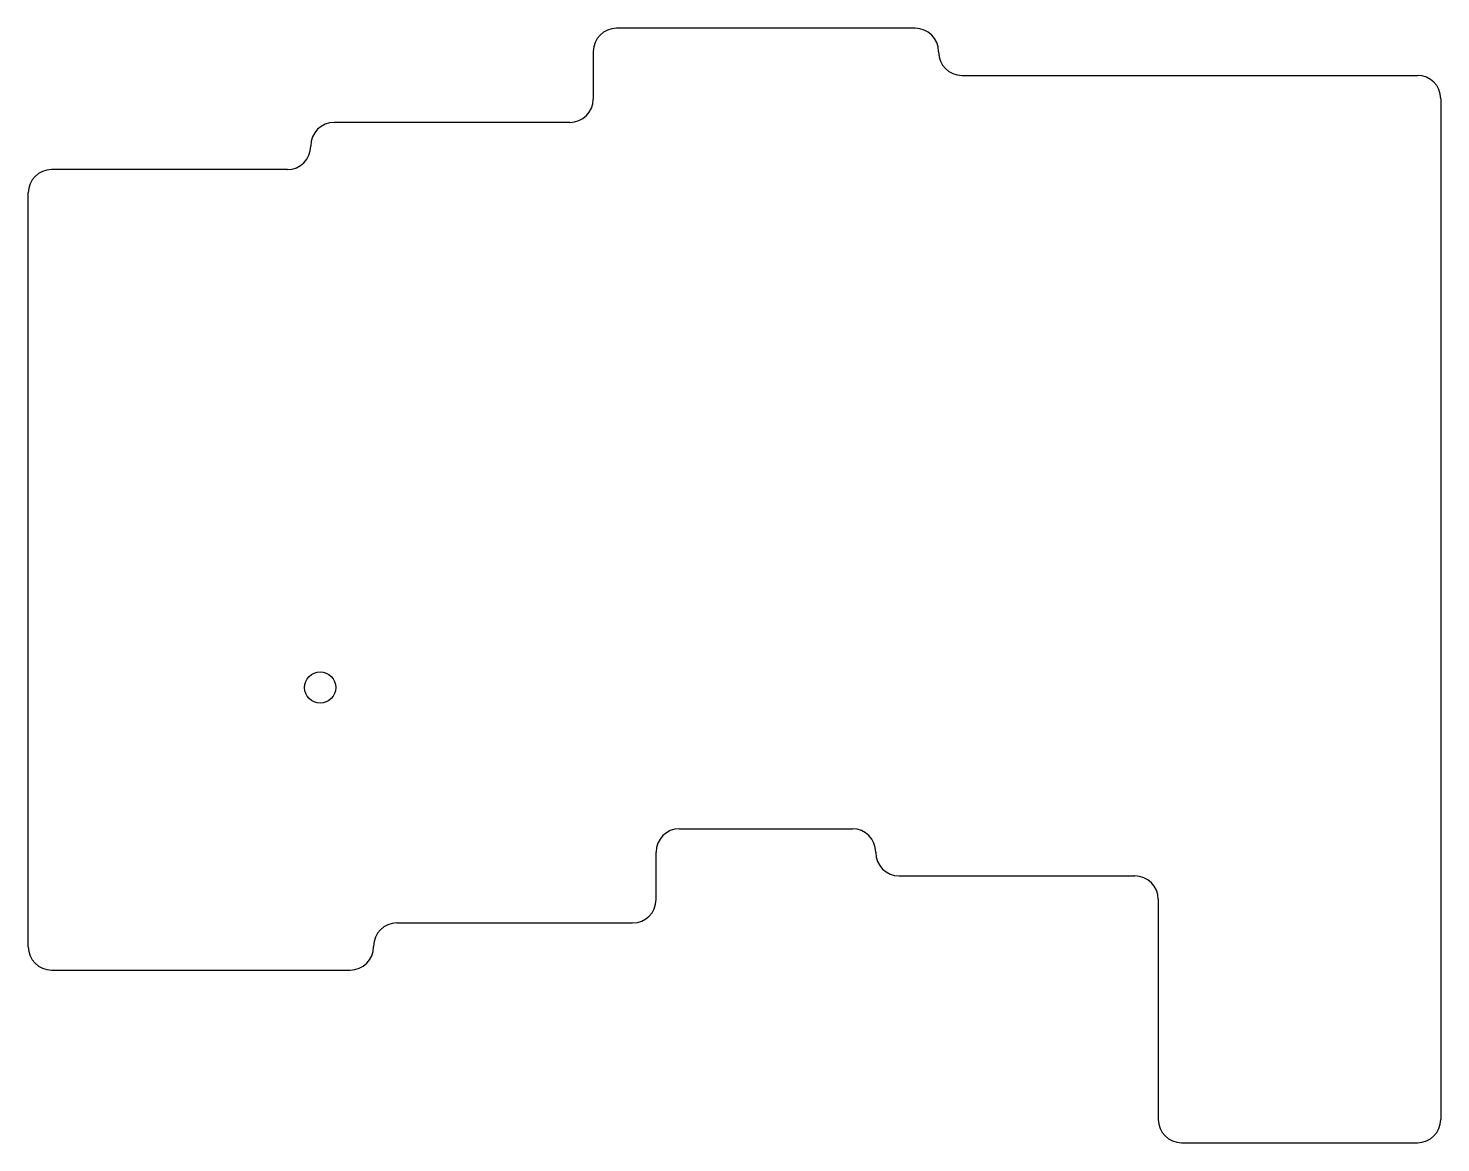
# Model space of a CAD drawing. Header units: millimetres. Extents: x -11 to 79, y -19.5 to 51.5.
import ezdxf

# ---------------------------------------------------------------- set-up
doc = ezdxf.new("R2010")
doc.units = ezdxf.units.MM

msp = doc.modelspace()

# ---------------------------------------------------------------- linework, layer by layer
for p, q in [((45.51, 51.5), (26.49, 51.5)), ((25, 50.01), (25, 46.99)), ((47, 49.99), (47, 50.01)), ((48.49, 48.5), (77.51, 48.5)), ((79, 47.01), (79, -18.01)), ((23.51, 45.5), (8.49, 45.5)), ((7, 44.01), (7, 43.99)), ((5.51, 42.5), (-9.51, 42.5)), ((-11, -7.01), (-11, 41.01)), ((30.49, 0.5), (41.51, 0.5)), ((29, -4.01), (29, -0.99)), ((43, -0.99), (43, -1.01)), ((44.49, -2.5), (59.51, -2.5)), ((61, -3.99), (61, -18.01)), ((12.49, -5.5), (27.51, -5.5)), ((11, -7.01), (11, -6.99)), ((-9.51, -8.5), (9.51, -8.5)), ((62.49, -19.5), (77.51, -19.5))]:
    msp.add_line(p, q)
msp.add_circle((7.6, 9.5), 1)
for centre, start, end in [((26.49, 50.01), 90, 180), ((45.51, 50.01), 0, 90), ((48.49, 49.99), 180, 270), ((77.51, 47.01), 0, 90), ((23.51, 46.99), 270, 0), ((8.49, 44.01), 90, 180), ((5.51, 43.99), 270, 0), ((-9.51, 41.01), 90, 180), ((30.49, -0.99), 90, 180), ((41.51, -0.99), 0, 90), ((44.49, -1.01), 180, 270), ((59.51, -3.99), 0, 90), ((27.51, -4.01), 270, 0), ((12.49, -6.99), 90, 180), ((-9.51, -7.01), 180, 270), ((9.51, -7.01), 270, 0), ((62.49, -18.01), 180, 270), ((77.51, -18.01), 270, 0)]:
    msp.add_arc(centre, 1.49, start, end)

doc.saveas('drawing.dxf')
